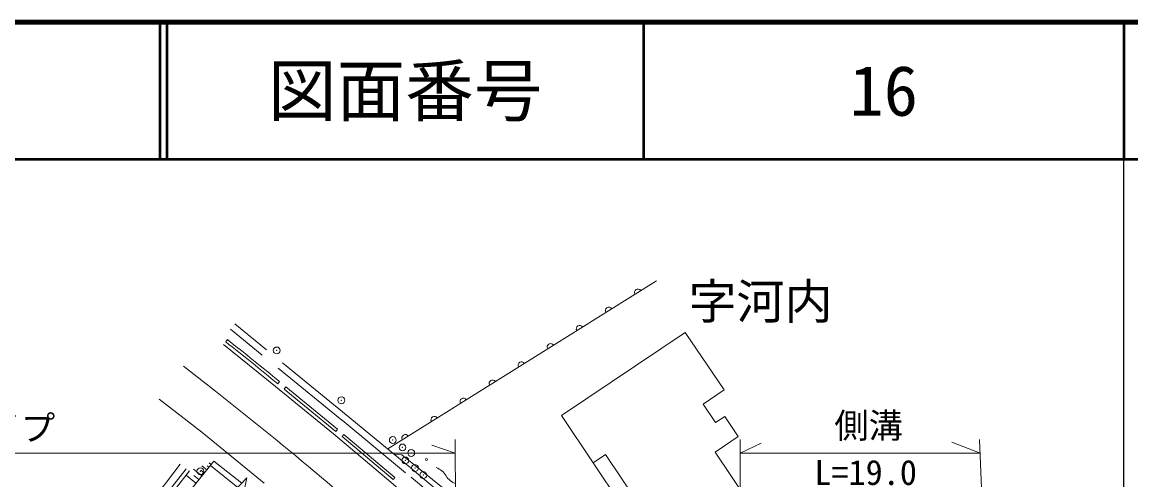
# Model space of a CAD drawing. Units: millimetres, scale not verified. Extents: x 40000 to 679997, y 20000 to 379998.
# Drawn here: x 498707 to 579497, y 346606 to 379998 of the extents above; entities that cross this region are included whole.
import ezdxf
from ezdxf.enums import TextEntityAlignment as Align

# ---------------------------------------------------------------- set-up
doc = ezdxf.new("R2010")
doc.units = ezdxf.units.MM
doc.header["$LTSCALE"] = 999.995
doc.header["$PDMODE"] = 32
doc.header["$PDSIZE"] = 500
doc.linetypes.add('DASHED', pattern=[7.5, 6, -1.5])
for name, color, linetype, lineweight in [('M-BGD', 7, 'Continuous', 13), ('M-STR-HTXT', 7, 'Continuous', 13), ('M-TTL', 2, 'Continuous', 140), ('M-TTL-BAND', 7, 'Continuous', 25), ('M-TTL-LINE', 7, 'Continuous', 50), ('用地', 1, 'Continuous', 13)]:
    doc.layers.add(name, color=color, linetype=linetype, lineweight=lineweight)
doc.layers.add('M-BMK-HTXT', color=7, linetype='Continuous')
doc.layers.add('M-TTL-TXT', color=7, linetype='Continuous')
doc.styles.add('ＭＳ ゴシック', font='')
doc.styles.get('ＭＳ ゴシック').set_extended_font_data('MS Gothic')

# ---------------------------------------------------------------- blocks, each defined once
blk = doc.blocks.new('ﾌﾟﾛｯﾄﾏｰｸ-03_300_1_1')
at = {"color": 1, "linetype": 'Continuous', "lineweight": 13}
blk.add_circle((0, 0), 0.5, dxfattribs=at)
at = {"color": 1}
blk.add_point((0, 0), dxfattribs=at)

msp = doc.modelspace()

# ---------------------------------------------------------------- linework, layer by layer
at = {"layer": 'M-BGD'}
for p, q in [((544930.8, 361128.7), (525346.4, 348859.6)), ((547032.8, 357365.9), (538001.6, 351303.7)), ((547032.8, 357365.9), (549854.3, 353162.6)), ((513535.9, 356679.9), (513659.5, 356837.1)), ((512791.6, 353083.7), (510468.9, 354906.9)), ((517325.5, 353623), (517453.1, 353777.1)), ((517794.7, 353233.8), (517921.7, 353387.5)), ((521566.6, 350143.1), (517794.7, 353233.8)), ((517921.7, 353387.5), (521693.4, 350297.8)), ((549854.3, 353162.6), (548322.8, 352134.6)), ((508696.7, 352496.5), (511805.2, 350088)), ((548322.8, 352134.6), (549229.8, 350783.4)), ((538001.6, 351303.7), (540315, 347857.3)), ((549900.3, 351233.5), (549229.8, 350783.4)), ((549900.3, 351233.5), (550889.3, 349760.2)), ((511805.2, 350088), (516338.1, 346355.1)), ((521566.6, 350143.1), (521693.4, 350297.8)), ((522015.3, 349769.8), (522144.3, 349922.6)), ((522144.3, 349922.6), (525871.1, 346778.4)), ((525741.2, 346625.3), (522015.3, 349769.8)), ((550889.3, 349760.2), (549210.2, 348633.1)), ((526363.6, 348428.5), (525795, 348488.6)), ((526363.6, 348428.5), (532690.9, 343359.9)), ((541212.4, 348459.7), (540315, 347857.3)), ((541212.4, 348459.7), (544912.7, 342947.2)), ((549210.2, 348633.1), (551546.3, 345152.9)), ((503752, 339260.5), (510211.2, 347746.3)), ((510666, 347413.9), (503902.7, 338805.5)), ((509376.6, 343877.8), (512684.4, 347976.4)), ((512156.1, 347338.8), (511807.1, 347628)), ((512315.6, 347531.3), (512193.8, 347632.2)), ((512475.1, 347723.8), (512336.8, 347838.3)), ((510910.9, 347272.1), (504008.1, 338485.4)), ((511354.8, 346371.8), (510657.5, 346949.6)), ((511788.1, 346894.7), (511196.1, 347385.3)), ((511571.4, 346633.3), (511219.4, 346925)), ((511972.1, 347116.7), (511736.8, 347311.7)), ((515073.2, 346743.7), (513007.4, 344583.8)), ((514883.6, 345841.1), (515073.2, 346743.7)), ((525741.2, 346625.3), (525871.1, 346778.4))]:
    msp.add_line(p, q, dxfattribs=at)
at = {"layer": 'M-BGD', "linetype": 'DASHED'}
for p, q in [((522328.9, 351354.8), (514213.1, 357982)), ((522328.9, 351354.8), (526971.5, 347515.8)), ((512426, 347656.1), (514418.3, 346058.9)), ((512684.4, 347976.4), (514703.8, 346357.4)), ((526971.5, 347515.8), (537713, 338512.4)), ((540315, 347857.3), (545055.3, 340795.6)), ((537391.9, 338129.2), (526650.3, 347132.6))]:
    msp.add_line(p, q, dxfattribs=at)
msp.add_lwpolyline([(526652.8, 347130.5), (522011.5, 350968.5), (513895.9, 357594.5)], dxfattribs=at)
at = {"layer": 'M-BGD'}
msp.add_lwpolyline([(513377, 356486.9), (517169.1, 353428), (521405.7, 349951.8), (525578.8, 346435.3), (529735.6, 342872.9), (533863.8, 339283.8), (535887.4, 337516.2)], dxfattribs=at)
for centre, radius, start, end in [((543573, 360278.2), 250, 32.06631, 212.06631), ((541454.5, 358950.9), 250, 32.06631, 212.06631), ((539335.9, 357623.7), 250, 32.06631, 212.06631), ((395091.1, 205964.9), 191687.7, 50.38134, 51.83669), ((395078.2, 205948.9), 191908.2, 50.38143, 51.83662), ((537217.3, 356296.4), 250, 32.06631, 212.06631), ((535098.7, 354969.2), 250, 32.06631, 212.06631), ((532980.1, 353641.9), 250, 32.06631, 212.06631), ((308796.5, 94961.9), 328999.8, 49.94164, 51.68049), ((530861.6, 352314.7), 250, 32.06631, 212.06631), ((528743, 350987.4), 250, 32.06631, 212.06631), ((526624.4, 349660.2), 250, 32.06631, 212.06631), ((528172.4, 348095.4), 75, 358.00013, 178.00013), ((528172.4, 348095.4), 75, 178.00013, 358.00013), ((528343.6, 346129.5), 1473.4, 31.74266, 68.46258), ((118838.4, -132856.6), 625621.7, 48.52782, 50.0538), ((530849.6, 347679.8), 1473.4, 211.74266, 248.46258)]:
    msp.add_arc(centre, radius, start, end, dxfattribs=at)
for p in [(526626.2, 348021.4), (527330, 347471.4), (527935.5, 346955.2)]:
    msp.add_point(p, dxfattribs=at)
at = {"layer": 'M-STR-HTXT'}
for p, q in [((530257.1, 348543.4), (528558.5, 349140.7)), ((530251.4, 349543.4), (530514.1, 303886.7)), ((551020.9, 326769.9), (551020.9, 349543.4)), ((551020.9, 348543.4), (552552.5, 349276.6)), ((568515.1, 348543.4), (566465, 349361.7)), ((570795.2, 291014.4), (568475.5, 349542.6)), ((530257.1, 348543.4), (451543, 348543.4)), ((551020.9, 348543.4), (568515.1, 348543.4))]:
    msp.add_line(p, q, dxfattribs=at)
at = {"layer": 'M-TTL'}
msp.add_line((679996.7, 379998.2), (39999.8, 379998.2), dxfattribs=at)
at = {"layer": 'M-TTL-BAND'}
msp.add_line((578997.2, 19999.9), (578997.2, 369998.2), dxfattribs=at)
at = {"layer": 'M-TTL-LINE'}
for p, q in [((508744.1, 379998.2), (508744.1, 369998.2)), ((509244.1, 379998.2), (509244.1, 369998.2)), ((543993.9, 379998.2), (543993.9, 369998.2)), ((578997.2, 379998.2), (578997.2, 369998.2)), ((39999.8, 369998.2), (679996.7, 369998.2))]:
    msp.add_line(p, q, dxfattribs=at)
at = {"layer": '用地'}
msp.add_circle((511696.7, 347236.5), 250, dxfattribs=at)
msp.add_point((511696.7, 347236.5), dxfattribs=at)

# ---------------------------------------------------------------- block references
at = {"layer": '用地', "xscale": 499.9977, "yscale": 499.9977, "rotation": 345}
for p in [(517258.2, 356048.4), (521965, 352411), (525714.9, 349513.4), (526421.9, 348967.4), (527055.8, 348568.8)]:
    msp.add_blockref('ﾌﾟﾛｯﾄﾏｰｸ-03_300_1_1', p, dxfattribs=at)

# ---------------------------------------------------------------- texts
at = {"layer": 'M-BMK-HTXT', "style": 'ＭＳ ゴシック'}
msp.add_text('字河内', height=2566, dxfattribs=at).set_placement((552510, 357573.1), align=Align.BOTTOM_CENTER)
at = {"layer": 'M-STR-HTXT', "style": 'ＭＳ ゴシック'}
msp.add_text('ガードパイプ', height=1833, dxfattribs=at).set_placement((486109.2, 348921.4), align=Align.BOTTOM_LEFT)
msp.add_text('側溝', height=1833, dxfattribs=at).set_placement((560391.2, 350569.2), align=Align.MIDDLE_CENTER)
msp.add_text('L=19.0', height=1833, dxfattribs=at).set_placement((560171.1, 345682.7), align=Align.BOTTOM_CENTER)
at = {"layer": 'M-TTL-TXT', "style": 'ＭＳ ゴシック'}
for s, p in [('図面番号', (526619, 374998.2)), ('図面番号', (526619, 374998.2)), ('16', (561493.8, 374998.2))]:
    msp.add_text(s, height=3666, dxfattribs=at).set_placement(p, align=Align.MIDDLE_CENTER)

doc.saveas('drawing.dxf')
